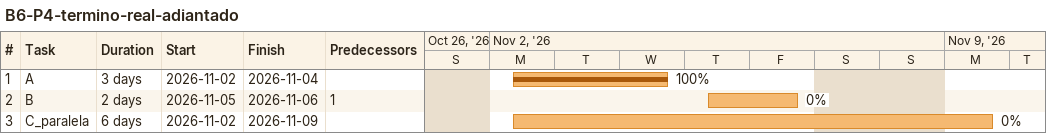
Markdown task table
B6-P4-termino-real-adiantado

| ID | Task | Duration | Start | Finish | Predecessors | % complete |
|---|---|---|---|---|---|---|
| 1 | A | 3d | 2026-11-02 | 2026-11-04 |  | 100 |
| 2 | B | 2d | 2026-11-05 | 2026-11-06 | 1 | 0 |
| 3 | C_paralela | 6d | 2026-11-02 | 2026-11-09 |  | 0 |
